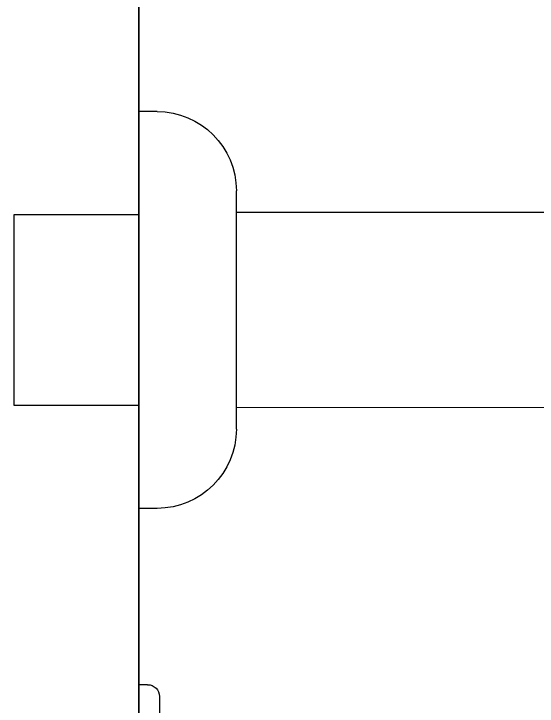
# Model space of a CAD drawing. Header units: millimetres. Extents: x 2213 to 82676, y 1050 to 28650.
# Drawn here: x 20178.1 to 20266.1, y 10325.8 to 10442.1 of the extents above; entities that cross this region are included whole.
import ezdxf

# ---------------------------------------------------------------- set-up
doc = ezdxf.new("R2010")
doc.units = ezdxf.units.MM
doc.header["$LTSCALE"] = 200
doc.linetypes.add('CEN', pattern=[62, 60, -1, 0, -1])
doc.linetypes.add('DASHED', pattern=[0.75, 0.5, -0.25])
for name, color, linetype in [('01-CEN', 1, 'CEN'), ('2', 2, 'Continuous'), ('A-FIX', 5, 'Continuous')]:
    doc.layers.add(name, color=color, linetype=linetype)

# ---------------------------------------------------------------- blocks, each defined once
blk = doc.blocks.new('등받이')
for p, q in [((18145.48, 31242.16), (18146.98, 31242.16)), ((18146.98, 31242.16), (18146.98, 31158.16)), ((18143.48, 31240.16), (18143.48, 31200.16))]:
    blk.add_line(p, q)
blk.add_arc((18145.48, 31240.16), 2, 90, 180)
blk = doc.blocks.new('A$C657279D5')
at = {"linetype": 'Continuous'}
for p, q in [((-3.079646, 838.362832), (0, 838.362832)), ((0, 771.637168), (0, 838.362832)), ((-16.424779, 784.982301), (-16.424779, 825.017699)), ((-16.424779, 821.424779), (-75.609896, 821.424779)), ((-16.424779, 788.575221), (-74.857307, 788.635292)), ((-3.079646, 771.637168), (0, 771.637168))]:
    blk.add_line(p, q, dxfattribs=at)
at = {"linetype": 'DASHED'}
for p, q in [((0, 821), (21, 821)), ((21, 821), (21, 789)), ((21, 789), (0, 789))]:
    blk.add_line(p, q, dxfattribs=at)
at = {"linetype": 'Continuous'}
for centre, start, end in [((-3.079646, 825.017699), 90, 180), ((-3.079646, 784.982301), 180, 270)]:
    blk.add_arc(centre, 13.345133, start, end, dxfattribs=at)
blk.add_blockref('등받이', (-18146.977174, -30500.158428))

msp = doc.modelspace()

# ---------------------------------------------------------------- linework, layer by layer
at = {"layer": '01-CEN'}
msp.add_line((20199.13, 12494.97), (20199.13, 9450), dxfattribs=at)
at = {"layer": '2'}
msp.add_lwpolyline([(20199.13, 11987.36), (23979.13, 11987.36), (23979.13, 9587.36), (20199.13, 9587.36)], close=True, dxfattribs=at)

# ---------------------------------------------------------------- block references
at = {"layer": 'A-FIX', "xscale": -1}
msp.add_blockref('A$C657279D5', (20199.13, 9587.36), dxfattribs=at)

doc.saveas('drawing.dxf')
